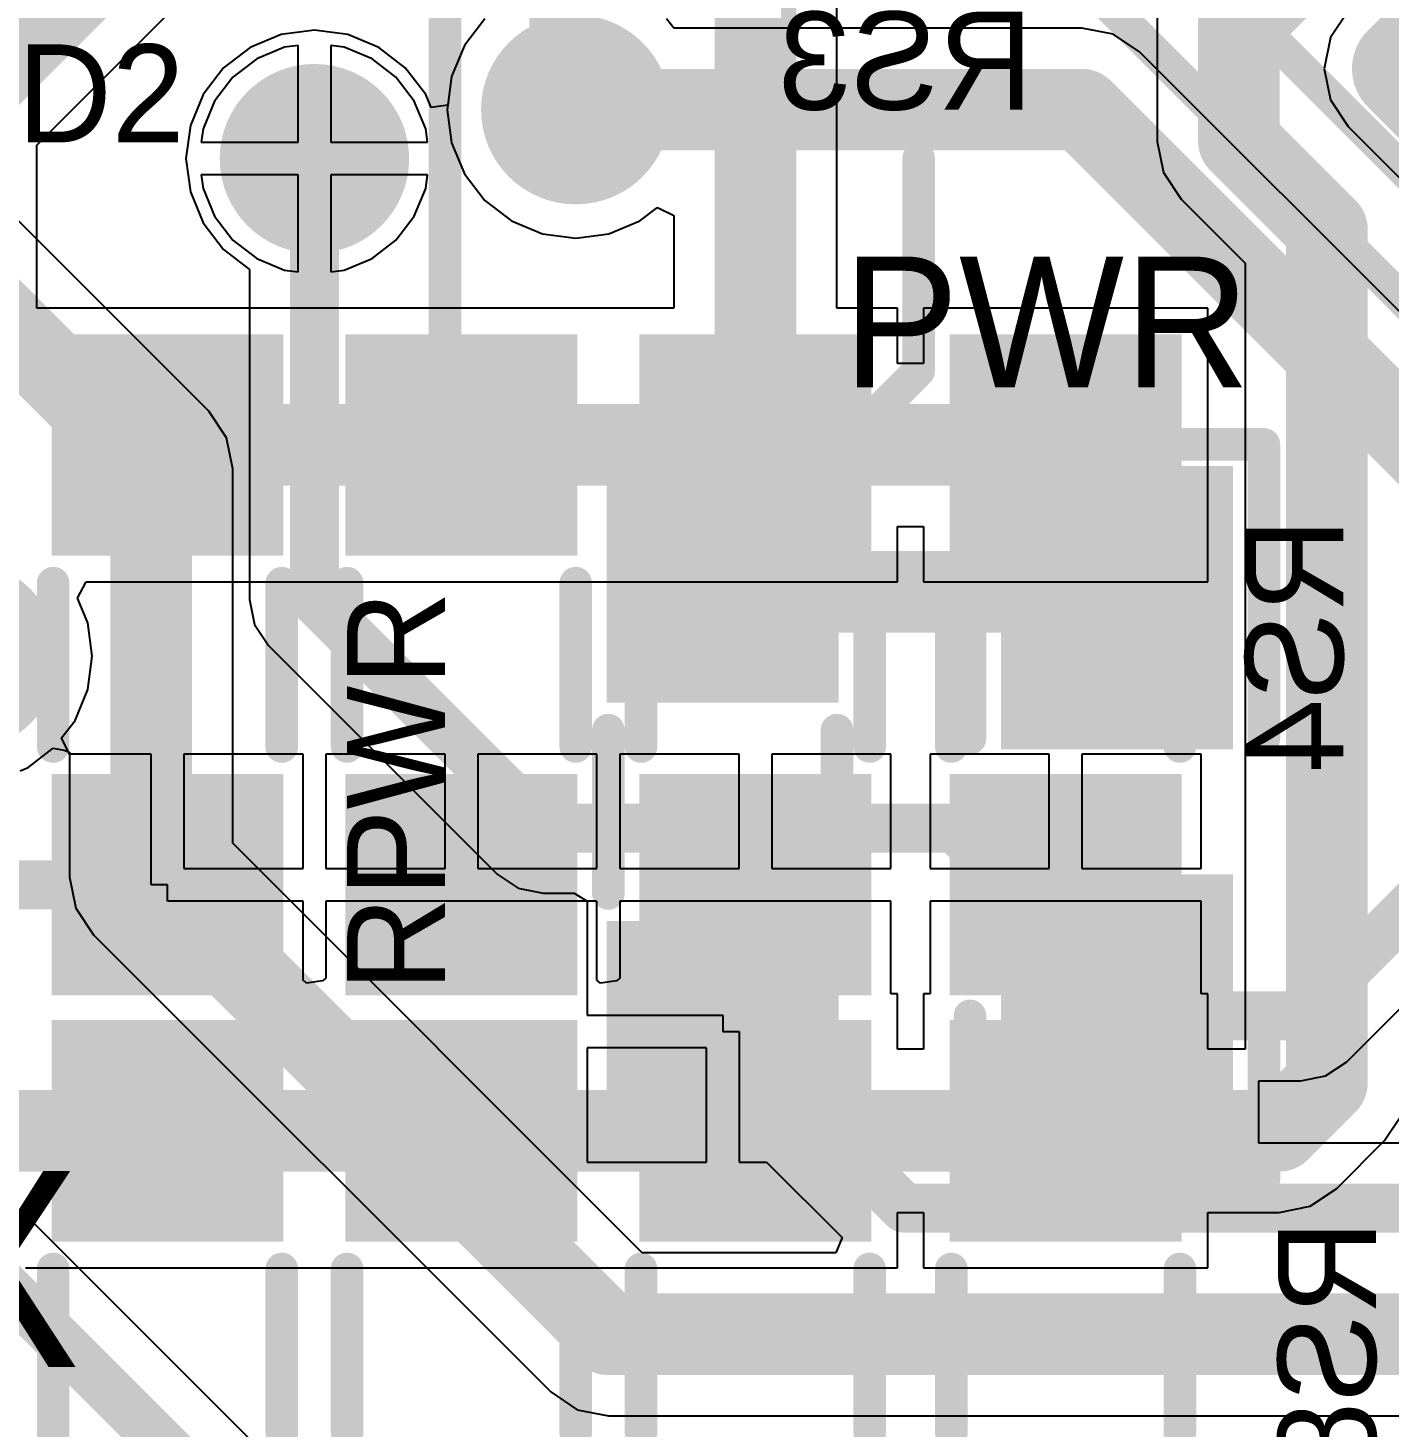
# Model space of a CAD drawing. Header units: millimetres. Extents: x 0 to 2.36, y 0 to 2.36.
# Drawn here: x 1.4723 to 1.8893, y 1.5663 to 1.995 of the extents above; entities that cross this region are included whole.
import ezdxf

# ---------------------------------------------------------------- set-up
doc = ezdxf.new("R2010")
doc.units = ezdxf.units.MM
doc.header["$MEASUREMENT"] = 0
for name, color, linetype in [('BottomLayer', 5, 'Continuous'), ('BottomOverlay', 54, 'Continuous'), ('BottomPaste', 16, 'Continuous'), ('BottomSolder', 6, 'Continuous'), ('MultiLayer', 9, 'Continuous'), ('TopLayer', 1, 'Continuous'), ('TopOverlay', 2, 'Continuous'), ('TopPaste', 8, 'Continuous'), ('TopSolder', 216, 'Continuous'), ('ViaHoleLayer', 16, 'Continuous')]:
    doc.layers.add(name, color=color, linetype=linetype)

# ---------------------------------------------------------------- blocks, each defined once
blk = doc.blocks.new('___6_______B_4')
at = {"layer": 'BottomLayer'}
h = blk.add_hatch(color=5, dxfattribs=at)
edge = h.paths.add_edge_path()
edge.add_arc((0.0375, -0.1875001), 0.0125, 0, 90)
edge.add_line((0.0375, -0.1750001), (-0.0375, -0.1750001))
edge.add_arc((-0.0375, -0.1875001), 0.0125, 90, 180)
edge.add_line((-0.05, -0.1875001), (-0.05, -0.2125001))
edge.add_arc((-0.0375, -0.2125001), 0.0125, 180, 270)
edge.add_line((-0.0375, -0.2250001), (0.0375, -0.2250001))
edge.add_arc((0.0375, -0.2125001), 0.0125, 270, 360)
edge.add_line((0.05, -0.2125001), (0.05, -0.1875001))
at = {"layer": 'BottomSolder'}
h = blk.add_hatch(color=6, dxfattribs=at)
edge = h.paths.add_edge_path()
edge.add_arc((0.0375, -0.1875001), 0.0165, 0, 90)
edge.add_line((0.0375, -0.1710001), (-0.0375, -0.1710001))
edge.add_arc((-0.0375, -0.1875001), 0.0165, 90, 180)
edge.add_line((-0.054, -0.1875001), (-0.054, -0.2125001))
edge.add_arc((-0.0375, -0.2125001), 0.0165, 180, 270)
edge.add_line((-0.0375, -0.2290001), (0.0375, -0.2290001))
edge.add_arc((0.0375, -0.2125001), 0.0165, 270, 360)
edge.add_line((0.054, -0.2125001), (0.054, -0.1875001))
at = {"layer": 'MultiLayer'}
h = blk.add_hatch(color=9, dxfattribs=at)
edge = h.paths.add_edge_path()
edge.add_arc((0.0375, -0.1875001), 0.0125, 0, 90)
edge.add_line((0.0375, -0.1750001), (-0.0375, -0.1750001))
edge.add_arc((-0.0375, -0.1875001), 0.0125, 90, 180)
edge.add_line((-0.05, -0.1875001), (-0.05, -0.2125001))
edge.add_arc((-0.0375, -0.2125001), 0.0125, 180, 270)
edge.add_line((-0.0375, -0.2250001), (0.0375, -0.2250001))
edge.add_arc((0.0375, -0.2125001), 0.0125, 270, 360)
edge.add_line((0.05, -0.2125001), (0.05, -0.1875001))
at = {"layer": 'TopLayer'}
h = blk.add_hatch(color=1, dxfattribs=at)
edge = h.paths.add_edge_path()
edge.add_arc((0.0375, -0.1875001), 0.0125, 0, 90)
edge.add_line((0.0375, -0.1750001), (-0.0375, -0.1750001))
edge.add_arc((-0.0375, -0.1875001), 0.0125, 90, 180)
edge.add_line((-0.05, -0.1875001), (-0.05, -0.2125001))
edge.add_arc((-0.0375, -0.2125001), 0.0125, 180, 270)
edge.add_line((-0.0375, -0.2250001), (0.0375, -0.2250001))
edge.add_arc((0.0375, -0.2125001), 0.0125, 270, 360)
edge.add_line((0.05, -0.2125001), (0.05, -0.1875001))
at = {"layer": 'TopSolder'}
h = blk.add_hatch(color=216, dxfattribs=at)
edge = h.paths.add_edge_path()
edge.add_arc((0.0375, -0.1875001), 0.0165, 0, 90)
edge.add_line((0.0375, -0.1710001), (-0.0375, -0.1710001))
edge.add_arc((-0.0375, -0.1875001), 0.0165, 90, 180)
edge.add_line((-0.054, -0.1875001), (-0.054, -0.2125001))
edge.add_arc((-0.0375, -0.2125001), 0.0165, 180, 270)
edge.add_line((-0.0375, -0.2290001), (0.0375, -0.2290001))
edge.add_arc((0.0375, -0.2125001), 0.0165, 270, 360)
edge.add_line((0.054, -0.2125001), (0.054, -0.1875001))
at = {"layer": 'BottomOverlay', "const_width": 0.01}
for points in [[(-0.06, 0.045), (-0.06, -0.535)], [(-0.06, -0.15), (0.06, -0.15)]]:
    blk.add_lwpolyline(points, dxfattribs=at)
at = {"layer": 'BottomOverlay', "const_width": 0.005}
blk.add_lwpolyline([(-0.0625, -0.15, 1), (-0.0575, -0.15, 1)], format="xyb", close=True, dxfattribs=at)
blk = doc.blocks.new('1206_7')
at = {"layer": 'TopLayer'}
for points in [[(-0.03740175, -0.03149604999999999), (-0.09724425, -0.03149605), (-0.09724425, 0.03149604999999999), (-0.03740175, 0.03149605)], [(0.09724425, -0.03149604999999999), (0.03740175, -0.03149605), (0.03740175, 0.03149604999999999), (0.09724425, 0.03149605)]]:
    blk.add_hatch(color=1, dxfattribs=at).paths.add_polyline_path(points)
at = {"layer": 'TopPaste'}
for points in [[(-0.03740175, -0.03149604999999999), (-0.09724425, -0.03149605), (-0.09724425, 0.03149604999999999), (-0.03740175, 0.03149605)], [(0.09724425, -0.03149604999999999), (0.03740175, -0.03149605), (0.03740175, 0.03149604999999999), (0.09724425, 0.03149605)]]:
    blk.add_hatch(color=8, dxfattribs=at).paths.add_polyline_path(points)
at = {"layer": 'TopSolder'}
for points in [[(-0.03340174999999999, -0.03549604999999999), (-0.10124425, -0.03549605000000001), (-0.10124425, 0.03549604999999999), (-0.03340175000000001, 0.03549605000000001)], [(0.10124425, -0.03549604999999999), (0.03340175000000001, -0.03549605000000001), (0.03340174999999999, 0.03549604999999999), (0.10124425, 0.03549605000000001)]]:
    blk.add_hatch(color=216, dxfattribs=at).paths.add_polyline_path(points)
at = {"layer": 'TopOverlay', "const_width": 0.01}
for points in [[(0.025, 0.035), (-0.025, 0.035)], [(0.025, -0.035), (-0.025, -0.035)]]:
    blk.add_lwpolyline(points, dxfattribs=at)
at = {"layer": 'TopOverlay', "const_width": 0.005}
for points in [[(-0.0275, 0.035, 1), (-0.0225, 0.035, 1)], [(0.0225, 0.035, 1), (0.0275, 0.035, 1)], [(-0.0275, -0.035, 1), (-0.0225, -0.035, 1)], [(0.0225, -0.035, 1), (0.0275, -0.035, 1)]]:
    blk.add_lwpolyline(points, format="xyb", close=True, dxfattribs=at)
blk = doc.blocks.new('LED3_2X1_6_12')
at = {"layer": 'TopLayer'}
for points in [[(0.03937009999999999, -0.03149605), (-0.03937010000000001, -0.03149604999999999), (-0.03937009999999999, 0.03149605), (0.03937010000000001, 0.03149604999999999)], [(0.1643701, -0.03149605), (0.0856299, -0.03149604999999999), (0.0856299, 0.03149605), (0.1643701, 0.03149604999999999)]]:
    blk.add_hatch(color=1, dxfattribs=at).paths.add_polyline_path(points)
at = {"layer": 'TopPaste'}
for points in [[(0.03937009999999999, -0.03149605), (-0.03937010000000001, -0.03149604999999999), (-0.03937009999999999, 0.03149605), (0.03937010000000001, 0.03149604999999999)], [(0.1643701, -0.03149605), (0.0856299, -0.03149604999999999), (0.0856299, 0.03149605), (0.1643701, 0.03149604999999999)]]:
    blk.add_hatch(color=8, dxfattribs=at).paths.add_polyline_path(points)
at = {"layer": 'TopSolder'}
for points in [[(0.04337009999999999, -0.03549605000000001), (-0.04337010000000001, -0.03549604999999999), (-0.04337009999999999, 0.03549605000000001), (0.04337010000000001, 0.03549604999999999)], [(0.1683701, -0.03549605000000001), (0.0816299, -0.03549604999999999), (0.0816299, 0.03549605000000001), (0.1683701, 0.03549604999999999)]]:
    blk.add_hatch(color=216, dxfattribs=at).paths.add_polyline_path(points)
at = {"layer": 'TopOverlay', "const_width": 0.01}
for points in [[(-0.05, 0.045), (0, 0.045)], [(-0.05, 0.045), (-0.05, -0.045)], [(0.085, 0.045), (0.175, 0.045)], [(0.175, 0.045), (0.175, -0.045)], [(-0.05, -0.045), (0, -0.045)], [(0.085, -0.045), (0.175, -0.045)]]:
    blk.add_lwpolyline(points, dxfattribs=at)
at = {"layer": 'TopOverlay', "const_width": 0.005}
for points in [[(-0.0525, 0.045, 1), (-0.0475, 0.045, 1)], [(-0.0525, 0.045, 1), (-0.0475, 0.045, 1)], [(-0.0025, 0.045, 1), (0.0025, 0.045, 1)], [(0.0825, 0.045, 1), (0.0875, 0.045, 1)], [(0.1725, 0.045, 1), (0.1775, 0.045, 1)], [(0.1725, 0.045, 1), (0.1775, 0.045, 1)], [(-0.0525, -0.045, 1), (-0.0475, -0.045, 1)], [(-0.0525, -0.045, 1), (-0.0475, -0.045, 1)], [(-0.0025, -0.045, 1), (0.0025, -0.045, 1)], [(0.0825, -0.045, 1), (0.0875, -0.045, 1)], [(0.1725, -0.045, 1), (0.1775, -0.045, 1)], [(0.1725, -0.045, 1), (0.1775, -0.045, 1)]]:
    blk.add_lwpolyline(points, format="xyb", close=True, dxfattribs=at)
blk = doc.blocks.new('1206_B_30')
at = {"layer": 'BottomLayer'}
for points in [[(-0.03740175, -0.03149605), (-0.09724425, -0.03149604999999999), (-0.09724425, 0.03149605), (-0.03740175, 0.03149604999999999)], [(0.09724425, -0.03149605), (0.03740175, -0.03149604999999999), (0.03740175, 0.03149605), (0.09724425, 0.03149604999999999)]]:
    blk.add_hatch(color=5, dxfattribs=at).paths.add_polyline_path(points)
at = {"layer": 'BottomPaste'}
for points in [[(-0.03740175, -0.03149605), (-0.09724425, -0.03149604999999999), (-0.09724425, 0.03149605), (-0.03740175, 0.03149604999999999)], [(0.09724425, -0.03149605), (0.03740175, -0.03149604999999999), (0.03740175, 0.03149605), (0.09724425, 0.03149604999999999)]]:
    blk.add_hatch(color=16, dxfattribs=at).paths.add_polyline_path(points)
at = {"layer": 'BottomSolder'}
for points in [[(-0.03340175000000001, -0.03549605000000001), (-0.10124425, -0.03549604999999999), (-0.10124425, 0.03549605000000001), (-0.03340174999999999, 0.03549604999999999)], [(0.10124425, -0.03549605000000001), (0.03340174999999999, -0.03549604999999999), (0.03340175000000001, 0.03549605000000001), (0.10124425, 0.03549604999999999)]]:
    blk.add_hatch(color=6, dxfattribs=at).paths.add_polyline_path(points)
at = {"layer": 'BottomOverlay', "const_width": 0.01}
for points in [[(-0.025, 0.035), (0.025, 0.035)], [(-0.025, -0.035), (0.025, -0.035)]]:
    blk.add_lwpolyline(points, dxfattribs=at)
at = {"layer": 'BottomOverlay', "const_width": 0.005}
for points in [[(-0.0275, 0.035, 1), (-0.0225, 0.035, 1)], [(0.0225, 0.035, 1), (0.0275, 0.035, 1)], [(-0.0275, -0.035, 1), (-0.0225, -0.035, 1)], [(0.0225, -0.035, 1), (0.0275, -0.035, 1)]]:
    blk.add_lwpolyline(points, format="xyb", close=True, dxfattribs=at)
blk = doc.blocks.new('1206_B_31')
at = {"layer": 'BottomLayer'}
for points in [[(-0.03740175, -0.03149605), (-0.09724425, -0.03149604999999999), (-0.09724425, 0.03149605), (-0.03740175, 0.03149604999999999)], [(0.09724425, -0.03149605), (0.03740175, -0.03149604999999999), (0.03740175, 0.03149605), (0.09724425, 0.03149604999999999)]]:
    blk.add_hatch(color=5, dxfattribs=at).paths.add_polyline_path(points)
at = {"layer": 'BottomPaste'}
for points in [[(-0.03740175, -0.03149605), (-0.09724425, -0.03149604999999999), (-0.09724425, 0.03149605), (-0.03740175, 0.03149604999999999)], [(0.09724425, -0.03149605), (0.03740175, -0.03149604999999999), (0.03740175, 0.03149605), (0.09724425, 0.03149604999999999)]]:
    blk.add_hatch(color=16, dxfattribs=at).paths.add_polyline_path(points)
at = {"layer": 'BottomSolder'}
for points in [[(-0.03340175000000001, -0.03549605000000001), (-0.10124425, -0.03549604999999999), (-0.10124425, 0.03549605000000001), (-0.03340174999999999, 0.03549604999999999)], [(0.10124425, -0.03549605000000001), (0.03340174999999999, -0.03549604999999999), (0.03340175000000001, 0.03549605000000001), (0.10124425, 0.03549604999999999)]]:
    blk.add_hatch(color=6, dxfattribs=at).paths.add_polyline_path(points)
at = {"layer": 'BottomOverlay', "const_width": 0.01}
for points in [[(-0.025, 0.035), (0.025, 0.035)], [(-0.025, -0.035), (0.025, -0.035)]]:
    blk.add_lwpolyline(points, dxfattribs=at)
at = {"layer": 'BottomOverlay', "const_width": 0.005}
for points in [[(-0.0275, 0.035, 1), (-0.0225, 0.035, 1)], [(0.0225, 0.035, 1), (0.0275, 0.035, 1)], [(-0.0275, -0.035, 1), (-0.0225, -0.035, 1)], [(0.0225, -0.035, 1), (0.0275, -0.035, 1)]]:
    blk.add_lwpolyline(points, format="xyb", close=True, dxfattribs=at)
blk = doc.blocks.new('1206_B_32')
at = {"layer": 'BottomLayer'}
for points in [[(-0.03740175, -0.03149605), (-0.09724425, -0.03149604999999999), (-0.09724425, 0.03149605), (-0.03740175, 0.03149604999999999)], [(0.09724425, -0.03149605), (0.03740175, -0.03149604999999999), (0.03740175, 0.03149605), (0.09724425, 0.03149604999999999)]]:
    blk.add_hatch(color=5, dxfattribs=at).paths.add_polyline_path(points)
at = {"layer": 'BottomPaste'}
for points in [[(-0.03740175, -0.03149605), (-0.09724425, -0.03149604999999999), (-0.09724425, 0.03149605), (-0.03740175, 0.03149604999999999)], [(0.09724425, -0.03149605), (0.03740175, -0.03149604999999999), (0.03740175, 0.03149605), (0.09724425, 0.03149604999999999)]]:
    blk.add_hatch(color=16, dxfattribs=at).paths.add_polyline_path(points)
at = {"layer": 'BottomSolder'}
for points in [[(-0.03340175000000001, -0.03549605000000001), (-0.10124425, -0.03549604999999999), (-0.10124425, 0.03549605000000001), (-0.03340174999999999, 0.03549604999999999)], [(0.10124425, -0.03549605000000001), (0.03340174999999999, -0.03549604999999999), (0.03340175000000001, 0.03549605000000001), (0.10124425, 0.03549604999999999)]]:
    blk.add_hatch(color=6, dxfattribs=at).paths.add_polyline_path(points)
at = {"layer": 'BottomOverlay', "const_width": 0.01}
for points in [[(-0.025, 0.035), (0.025, 0.035)], [(-0.025, -0.035), (0.025, -0.035)]]:
    blk.add_lwpolyline(points, dxfattribs=at)
at = {"layer": 'BottomOverlay', "const_width": 0.005}
for points in [[(-0.0275, 0.035, 1), (-0.0225, 0.035, 1)], [(0.0225, 0.035, 1), (0.0275, 0.035, 1)], [(-0.0275, -0.035, 1), (-0.0225, -0.035, 1)], [(0.0225, -0.035, 1), (0.0275, -0.035, 1)]]:
    blk.add_lwpolyline(points, format="xyb", close=True, dxfattribs=at)
blk = doc.blocks.new('1206_B_33')
at = {"layer": 'BottomLayer'}
for points in [[(-0.03740175, -0.03149605), (-0.09724425, -0.03149604999999999), (-0.09724425, 0.03149605), (-0.03740175, 0.03149604999999999)], [(0.09724425, -0.03149605), (0.03740175, -0.03149604999999999), (0.03740175, 0.03149605), (0.09724425, 0.03149604999999999)]]:
    blk.add_hatch(color=5, dxfattribs=at).paths.add_polyline_path(points)
at = {"layer": 'BottomPaste'}
for points in [[(-0.03740175, -0.03149605), (-0.09724425, -0.03149604999999999), (-0.09724425, 0.03149605), (-0.03740175, 0.03149604999999999)], [(0.09724425, -0.03149605), (0.03740175, -0.03149604999999999), (0.03740175, 0.03149605), (0.09724425, 0.03149604999999999)]]:
    blk.add_hatch(color=16, dxfattribs=at).paths.add_polyline_path(points)
at = {"layer": 'BottomSolder'}
for points in [[(-0.03340175000000001, -0.03549605000000001), (-0.10124425, -0.03549604999999999), (-0.10124425, 0.03549605000000001), (-0.03340174999999999, 0.03549604999999999)], [(0.10124425, -0.03549605000000001), (0.03340174999999999, -0.03549604999999999), (0.03340175000000001, 0.03549605000000001), (0.10124425, 0.03549604999999999)]]:
    blk.add_hatch(color=6, dxfattribs=at).paths.add_polyline_path(points)
at = {"layer": 'BottomOverlay', "const_width": 0.01}
for points in [[(-0.025, 0.035), (0.025, 0.035)], [(-0.025, -0.035), (0.025, -0.035)]]:
    blk.add_lwpolyline(points, dxfattribs=at)
at = {"layer": 'BottomOverlay', "const_width": 0.005}
for points in [[(-0.0275, 0.035, 1), (-0.0225, 0.035, 1)], [(0.0225, 0.035, 1), (0.0275, 0.035, 1)], [(-0.0275, -0.035, 1), (-0.0225, -0.035, 1)], [(0.0225, -0.035, 1), (0.0275, -0.035, 1)]]:
    blk.add_lwpolyline(points, format="xyb", close=True, dxfattribs=at)
blk = doc.blocks.new('1206_B_34')
at = {"layer": 'BottomLayer'}
for points in [[(-0.03740175, -0.03149605), (-0.09724425, -0.03149604999999999), (-0.09724425, 0.03149605), (-0.03740175, 0.03149604999999999)], [(0.09724425, -0.03149605), (0.03740175, -0.03149604999999999), (0.03740175, 0.03149605), (0.09724425, 0.03149604999999999)]]:
    blk.add_hatch(color=5, dxfattribs=at).paths.add_polyline_path(points)
at = {"layer": 'BottomPaste'}
for points in [[(-0.03740175, -0.03149605), (-0.09724425, -0.03149604999999999), (-0.09724425, 0.03149605), (-0.03740175, 0.03149604999999999)], [(0.09724425, -0.03149605), (0.03740175, -0.03149604999999999), (0.03740175, 0.03149605), (0.09724425, 0.03149604999999999)]]:
    blk.add_hatch(color=16, dxfattribs=at).paths.add_polyline_path(points)
at = {"layer": 'BottomSolder'}
for points in [[(-0.03340175000000001, -0.03549605000000001), (-0.10124425, -0.03549604999999999), (-0.10124425, 0.03549605000000001), (-0.03340174999999999, 0.03549604999999999)], [(0.10124425, -0.03549605000000001), (0.03340174999999999, -0.03549604999999999), (0.03340175000000001, 0.03549605000000001), (0.10124425, 0.03549604999999999)]]:
    blk.add_hatch(color=6, dxfattribs=at).paths.add_polyline_path(points)
at = {"layer": 'BottomOverlay', "const_width": 0.01}
for points in [[(-0.025, 0.035), (0.025, 0.035)], [(-0.025, -0.035), (0.025, -0.035)]]:
    blk.add_lwpolyline(points, dxfattribs=at)
at = {"layer": 'BottomOverlay', "const_width": 0.005}
for points in [[(-0.0275, 0.035, 1), (-0.0225, 0.035, 1)], [(0.0225, 0.035, 1), (0.0275, 0.035, 1)], [(-0.0275, -0.035, 1), (-0.0225, -0.035, 1)], [(0.0225, -0.035, 1), (0.0275, -0.035, 1)]]:
    blk.add_lwpolyline(points, format="xyb", close=True, dxfattribs=at)
blk = doc.blocks.new('1206_B_35')
at = {"layer": 'BottomLayer'}
for points in [[(-0.03740175, -0.03149605), (-0.09724425, -0.03149604999999999), (-0.09724425, 0.03149605), (-0.03740175, 0.03149604999999999)], [(0.09724425, -0.03149605), (0.03740175, -0.03149604999999999), (0.03740175, 0.03149605), (0.09724425, 0.03149604999999999)]]:
    blk.add_hatch(color=5, dxfattribs=at).paths.add_polyline_path(points)
at = {"layer": 'BottomPaste'}
for points in [[(-0.03740175, -0.03149605), (-0.09724425, -0.03149604999999999), (-0.09724425, 0.03149605), (-0.03740175, 0.03149604999999999)], [(0.09724425, -0.03149605), (0.03740175, -0.03149604999999999), (0.03740175, 0.03149605), (0.09724425, 0.03149604999999999)]]:
    blk.add_hatch(color=16, dxfattribs=at).paths.add_polyline_path(points)
at = {"layer": 'BottomSolder'}
for points in [[(-0.03340175000000001, -0.03549605000000001), (-0.10124425, -0.03549604999999999), (-0.10124425, 0.03549605000000001), (-0.03340174999999999, 0.03549604999999999)], [(0.10124425, -0.03549605000000001), (0.03340174999999999, -0.03549604999999999), (0.03340175000000001, 0.03549605000000001), (0.10124425, 0.03549604999999999)]]:
    blk.add_hatch(color=6, dxfattribs=at).paths.add_polyline_path(points)
at = {"layer": 'BottomOverlay', "const_width": 0.01}
for points in [[(-0.025, 0.035), (0.025, 0.035)], [(-0.025, -0.035), (0.025, -0.035)]]:
    blk.add_lwpolyline(points, dxfattribs=at)
at = {"layer": 'BottomOverlay', "const_width": 0.005}
for points in [[(-0.0275, 0.035, 1), (-0.0225, 0.035, 1)], [(0.0225, 0.035, 1), (0.0275, 0.035, 1)], [(-0.0275, -0.035, 1), (-0.0225, -0.035, 1)], [(0.0225, -0.035, 1), (0.0275, -0.035, 1)]]:
    blk.add_lwpolyline(points, format="xyb", close=True, dxfattribs=at)
blk = doc.blocks.new('1206_B_36')
at = {"layer": 'BottomLayer'}
for points in [[(-0.03740175, -0.03149605), (-0.09724425, -0.03149604999999999), (-0.09724425, 0.03149605), (-0.03740175, 0.03149604999999999)], [(0.09724425, -0.03149605), (0.03740175, -0.03149604999999999), (0.03740175, 0.03149605), (0.09724425, 0.03149604999999999)]]:
    blk.add_hatch(color=5, dxfattribs=at).paths.add_polyline_path(points)
at = {"layer": 'BottomPaste'}
for points in [[(-0.03740175, -0.03149605), (-0.09724425, -0.03149604999999999), (-0.09724425, 0.03149605), (-0.03740175, 0.03149604999999999)], [(0.09724425, -0.03149605), (0.03740175, -0.03149604999999999), (0.03740175, 0.03149605), (0.09724425, 0.03149604999999999)]]:
    blk.add_hatch(color=16, dxfattribs=at).paths.add_polyline_path(points)
at = {"layer": 'BottomSolder'}
for points in [[(-0.03340175000000001, -0.03549605000000001), (-0.10124425, -0.03549604999999999), (-0.10124425, 0.03549605000000001), (-0.03340174999999999, 0.03549604999999999)], [(0.10124425, -0.03549605000000001), (0.03340174999999999, -0.03549604999999999), (0.03340175000000001, 0.03549605000000001), (0.10124425, 0.03549604999999999)]]:
    blk.add_hatch(color=6, dxfattribs=at).paths.add_polyline_path(points)
at = {"layer": 'BottomOverlay', "const_width": 0.01}
for points in [[(-0.025, 0.035), (0.025, 0.035)], [(-0.025, -0.035), (0.025, -0.035)]]:
    blk.add_lwpolyline(points, dxfattribs=at)
at = {"layer": 'BottomOverlay', "const_width": 0.005}
for points in [[(-0.0275, 0.035, 1), (-0.0225, 0.035, 1)], [(0.0225, 0.035, 1), (0.0275, 0.035, 1)], [(-0.0275, -0.035, 1), (-0.0225, -0.035, 1)], [(0.0225, -0.035, 1), (0.0275, -0.035, 1)]]:
    blk.add_lwpolyline(points, format="xyb", close=True, dxfattribs=at)
blk = doc.blocks.new('1206_B_37')
at = {"layer": 'BottomLayer'}
for points in [[(-0.03740175, -0.03149605), (-0.09724425, -0.03149604999999999), (-0.09724425, 0.03149605), (-0.03740175, 0.03149604999999999)], [(0.09724425, -0.03149605), (0.03740175, -0.03149604999999999), (0.03740175, 0.03149605), (0.09724425, 0.03149604999999999)]]:
    blk.add_hatch(color=5, dxfattribs=at).paths.add_polyline_path(points)
at = {"layer": 'BottomPaste'}
for points in [[(-0.03740175, -0.03149605), (-0.09724425, -0.03149604999999999), (-0.09724425, 0.03149605), (-0.03740175, 0.03149604999999999)], [(0.09724425, -0.03149605), (0.03740175, -0.03149604999999999), (0.03740175, 0.03149605), (0.09724425, 0.03149604999999999)]]:
    blk.add_hatch(color=16, dxfattribs=at).paths.add_polyline_path(points)
at = {"layer": 'BottomSolder'}
for points in [[(-0.03340175000000001, -0.03549605000000001), (-0.10124425, -0.03549604999999999), (-0.10124425, 0.03549605000000001), (-0.03340174999999999, 0.03549604999999999)], [(0.10124425, -0.03549605000000001), (0.03340174999999999, -0.03549604999999999), (0.03340175000000001, 0.03549605000000001), (0.10124425, 0.03549604999999999)]]:
    blk.add_hatch(color=6, dxfattribs=at).paths.add_polyline_path(points)
at = {"layer": 'BottomOverlay', "const_width": 0.01}
for points in [[(-0.025, 0.035), (0.025, 0.035)], [(-0.025, -0.035), (0.025, -0.035)]]:
    blk.add_lwpolyline(points, dxfattribs=at)
at = {"layer": 'BottomOverlay', "const_width": 0.005}
for points in [[(-0.0275, 0.035, 1), (-0.0225, 0.035, 1)], [(0.0225, 0.035, 1), (0.0275, 0.035, 1)], [(-0.0275, -0.035, 1), (-0.0225, -0.035, 1)], [(0.0225, -0.035, 1), (0.0275, -0.035, 1)]]:
    blk.add_lwpolyline(points, format="xyb", close=True, dxfattribs=at)

msp = doc.modelspace()

# ---------------------------------------------------------------- hatches: boundary and pattern name
at = {"layer": 'BottomLayer'}
h = msp.add_hatch(color=5, dxfattribs=at)
edge = h.paths.add_edge_path()
edge.add_arc((1.64, 1.97), 0.025, 0, 360)
h = msp.add_hatch(color=5, dxfattribs=at)
edge = h.paths.add_edge_path()
edge.add_arc((1.56, 1.955), 0.025, 0, 360)
h = msp.add_hatch(color=5, dxfattribs=at)
edge = h.paths.add_edge_path()
edge.add_arc((1.4526309, 1.8026309), 0.025, 0, 360)
at = {"layer": 'BottomSolder'}
h = msp.add_hatch(color=6, dxfattribs=at)
edge = h.paths.add_edge_path()
edge.add_arc((1.64, 1.97), 0.029, 0, 360)
h = msp.add_hatch(color=6, dxfattribs=at)
edge = h.paths.add_edge_path()
edge.add_arc((1.56, 1.955), 0.029, 0, 360)
h = msp.add_hatch(color=6, dxfattribs=at)
edge = h.paths.add_edge_path()
edge.add_arc((1.4526309, 1.8026309), 0.029, 0, 360)
at = {"layer": 'TopLayer'}
h = msp.add_hatch(color=1, dxfattribs=at)
edge = h.paths.add_edge_path()
edge.add_arc((1.64, 1.97), 0.025, 0, 360)
h = msp.add_hatch(color=1, dxfattribs=at)
edge = h.paths.add_edge_path()
edge.add_arc((1.56, 1.955), 0.025, 0, 360)
h = msp.add_hatch(color=1, dxfattribs=at)
edge = h.paths.add_edge_path()
edge.add_arc((1.4526309, 1.8026309), 0.025, 0, 360)
at = {"layer": 'TopSolder'}
h = msp.add_hatch(color=216, dxfattribs=at)
edge = h.paths.add_edge_path()
edge.add_arc((1.64, 1.97), 0.029, 0, 360)
h = msp.add_hatch(color=216, dxfattribs=at)
edge = h.paths.add_edge_path()
edge.add_arc((1.56, 1.955), 0.029, 0, 360)
h = msp.add_hatch(color=216, dxfattribs=at)
edge = h.paths.add_edge_path()
edge.add_arc((1.4526309, 1.8026309), 0.029, 0, 360)
at = {"layer": 'ViaHoleLayer'}
h = msp.add_hatch(color=16, dxfattribs=at)
edge = h.paths.add_edge_path()
edge.add_arc((1.64, 1.97), 0.014, 0, 360)
h = msp.add_hatch(color=16, dxfattribs=at)
edge = h.paths.add_edge_path()
edge.add_arc((1.56, 1.955), 0.014, 0, 360)

# ---------------------------------------------------------------- linework, layer by layer
at = {"layer": 'BottomLayer'}
for p, q in [((1.71998, 1.9092442), (1.71998, 2.038205)), ((1.8180753, 2.0233226), (1.8180753, 1.9602981)), ((1.47498, 1.959153), (1.516957, 2.00113)), ((1.6121849, 1.9978151), (1.6059336, 1.9896682)), ((1.555, 1.9896437), (1.5508632, 1.9890991)), ((1.555, 1.96), (1.555, 1.9896437)), ((1.5691368, 1.9890991), (1.565, 1.9896437)), ((1.565, 1.9896437), (1.565, 1.96)), ((1.6059336, 1.9896682), (1.6020039, 1.980181)), ((1.542349, 1.9855724), (1.5350377, 1.9799623)), ((1.5508632, 1.9890991), (1.542349, 1.9855724)), ((1.577651, 1.9855724), (1.5691368, 1.9890991)), ((1.5849623, 1.9799623), (1.577651, 1.9855724)), ((1.5350377, 1.9799623), (1.5294276, 1.972651)), ((1.5905724, 1.972651), (1.5849623, 1.9799623)), ((1.6020039, 1.980181), (1.6006635, 1.97)), ((1.5294276, 1.972651), (1.5259009, 1.9641368)), ((1.5940991, 1.9641368), (1.5905724, 1.972651)), ((1.6006635, 1.97), (1.6020039, 1.959819)), ((1.5259009, 1.9641368), (1.5253563, 1.96)), ((1.5946437, 1.96), (1.5940991, 1.9641368)), ((1.5253563, 1.96), (1.555, 1.96)), ((1.565, 1.96), (1.5946437, 1.96)), ((1.6020039, 1.959819), (1.6059336, 1.9503318)), ((1.8180753, 1.9602981), (1.8199768, 1.9507387)), ((1.47498, 1.9092442), (1.47498, 1.959153)), ((1.8199768, 1.9507387), (1.8253918, 1.9426346)), ((1.555, 1.95), (1.5253563, 1.95)), ((1.5253563, 1.95), (1.5259009, 1.9458632)), ((1.555, 1.9203563), (1.555, 1.95)), ((1.5946437, 1.95), (1.565, 1.95)), ((1.565, 1.95), (1.565, 1.9203563)), ((1.5940991, 1.9458632), (1.5946437, 1.95)), ((1.6059336, 1.9503318), (1.6121849, 1.9421849)), ((1.5259009, 1.9458632), (1.5294276, 1.937349)), ((1.5905724, 1.937349), (1.5940991, 1.9458632)), ((1.6121849, 1.9421849), (1.6203318, 1.9359336)), ((1.8253918, 1.9426346), (1.84502, 1.9230063)), ((1.6596682, 1.9359336), (1.66502, 1.9400401)), ((1.66502, 1.9400401), (1.67002, 1.9375744)), ((1.5294276, 1.937349), (1.5350377, 1.9300377)), ((1.5849623, 1.9300377), (1.5905724, 1.937349)), ((1.6203318, 1.9359336), (1.629819, 1.9320039)), ((1.650181, 1.9320039), (1.6596682, 1.9359336)), ((1.67002, 1.9375744), (1.67002, 1.9092442)), ((1.5350377, 1.9300377), (1.542349, 1.9244276)), ((1.577651, 1.9244276), (1.5849623, 1.9300377)), ((1.629819, 1.9320039), (1.64, 1.9306635)), ((1.64, 1.9306635), (1.650181, 1.9320039)), ((1.542349, 1.9244276), (1.5508632, 1.9209009)), ((1.5508632, 1.9209009), (1.555, 1.9203563)), ((1.565, 1.9203563), (1.5691368, 1.9209009)), ((1.5691368, 1.9209009), (1.577651, 1.9244276)), ((1.84502, 1.9230063), (1.84502, 1.6823148)), ((1.5584957, 1.9092442), (1.47498, 1.9092442)), ((1.5615042, 1.9092444), (1.5584957, 1.9092444)), ((1.5584957, 1.9092444), (1.5584957, 1.9092442)), ((1.5615042, 1.9092442), (1.5615042, 1.9092444)), ((1.6484958, 1.9092442), (1.5615042, 1.9092442)), ((1.6515042, 1.9092444), (1.6484958, 1.9092444)), ((1.6484958, 1.9092444), (1.6484958, 1.9092442)), ((1.6515042, 1.9092442), (1.6515042, 1.9092444)), ((1.67002, 1.9092442), (1.6515042, 1.9092442)), ((1.738496, 1.9092442), (1.71998, 1.9092442)), ((1.738496, 1.892303), (1.738496, 1.9092442)), ((1.833496, 1.9092442), (1.746504, 1.9092442)), ((1.746504, 1.9092442), (1.746504, 1.892303)), ((1.833496, 1.8254018), (1.833496, 1.9092442)), ((1.746504, 1.892303), (1.738496, 1.892303)), ((1.738496, 1.8254018), (1.738496, 1.842343)), ((1.738496, 1.842343), (1.746504, 1.842343)), ((1.746504, 1.842343), (1.746504, 1.8254018)), ((1.4874832, 1.8204017), (1.4901276, 1.8254018)), ((1.4901276, 1.8254018), (1.5584957, 1.8254018)), ((1.5584957, 1.8254018), (1.5584957, 1.8254016)), ((1.5584957, 1.8254016), (1.5615042, 1.8254016)), ((1.5615042, 1.8254016), (1.5615042, 1.8254018)), ((1.5615042, 1.8254018), (1.6484958, 1.8254018)), ((1.6484958, 1.8254018), (1.6484958, 1.8254016)), ((1.6484958, 1.8254016), (1.6515042, 1.8254016)), ((1.6515042, 1.8254016), (1.6515042, 1.8254018)), ((1.6515042, 1.8254018), (1.738496, 1.8254018)), ((1.746504, 1.8254018), (1.833496, 1.8254018)), ((1.490627, 1.8128119), (1.4874832, 1.8204017)), ((1.4919674, 1.8026309), (1.490627, 1.8128119)), ((1.490627, 1.7924499), (1.4919674, 1.8026309)), ((1.4866973, 1.7829626), (1.490627, 1.7924499)), ((1.4825811, 1.7775982), (1.4866973, 1.7829626)), ((1.4850468, 1.7725982), (1.4825811, 1.7775982)), ((1.51, 1.7725982), (1.4850468, 1.7725982)), ((1.51, 1.7326771), (1.51, 1.7725982)), ((1.5564959, 1.7725982), (1.52, 1.7725982)), ((1.52, 1.7725982), (1.52, 1.7376771)), ((1.5564959, 1.7376771), (1.5564959, 1.7725982)), ((1.6, 1.7725982), (1.563504, 1.7725982)), ((1.563504, 1.7725982), (1.563504, 1.737677)), ((1.6, 1.737677), (1.6, 1.7725982)), ((1.646496, 1.7725982), (1.61, 1.7725982)), ((1.61, 1.7725982), (1.61, 1.737677)), ((1.646496, 1.737677), (1.646496, 1.7725982)), ((1.69, 1.7725982), (1.653504, 1.7725982)), ((1.653504, 1.7725982), (1.653504, 1.737677)), ((1.69, 1.737677), (1.69, 1.7725982)), ((1.736496, 1.7725982), (1.7, 1.7725982)), ((1.7, 1.7725982), (1.7, 1.737677)), ((1.736496, 1.737677), (1.736496, 1.7725982)), ((1.785, 1.7725982), (1.748504, 1.7725982)), ((1.748504, 1.7725982), (1.748504, 1.737677)), ((1.785, 1.737677), (1.785, 1.7725982)), ((1.831496, 1.7725982), (1.795, 1.7725982)), ((1.795, 1.7725982), (1.795, 1.737677)), ((1.831496, 1.737677), (1.831496, 1.7725982)), ((1.52, 1.7376771), (1.5564959, 1.7376771)), ((1.563504, 1.737677), (1.6, 1.737677)), ((1.61, 1.737677), (1.646496, 1.737677)), ((1.653504, 1.737677), (1.69, 1.737677)), ((1.7, 1.737677), (1.736496, 1.737677)), ((1.748504, 1.737677), (1.785, 1.737677)), ((1.795, 1.737677), (1.831496, 1.737677)), ((1.515, 1.7326771), (1.51, 1.7326771)), ((1.515, 1.7276771), (1.515, 1.7326771)), ((1.5564959, 1.7276771), (1.515, 1.7276771)), ((1.5564959, 1.7034159), (1.5564959, 1.7276771)), ((1.605, 1.727677), (1.563504, 1.727677)), ((1.563504, 1.727677), (1.563504, 1.7040807)), ((1.646496, 1.727677), (1.605, 1.727677)), ((1.646496, 1.7034159), (1.646496, 1.727677)), ((1.695, 1.727677), (1.653504, 1.727677)), ((1.653504, 1.727677), (1.653504, 1.7040808)), ((1.736496, 1.727677), (1.695, 1.727677)), ((1.736496, 1.6992442), (1.736496, 1.727677)), ((1.79, 1.727677), (1.748504, 1.727677)), ((1.748504, 1.727677), (1.748504, 1.6992442)), ((1.831496, 1.727677), (1.79, 1.727677)), ((1.831496, 1.6992442), (1.831496, 1.727677)), ((1.557541, 1.702544), (1.5564959, 1.7034159)), ((1.5625154, 1.7032714), (1.557541, 1.702544)), ((1.563504, 1.7040807), (1.5625154, 1.7032714)), ((1.647541, 1.7025441), (1.646496, 1.7034159)), ((1.6525152, 1.7032714), (1.647541, 1.7025441)), ((1.653504, 1.7040808), (1.6525152, 1.7032714)), ((1.738496, 1.6992442), (1.736496, 1.6992442)), ((1.738496, 1.682303), (1.738496, 1.6992442)), ((1.748504, 1.6992442), (1.746504, 1.6992442)), ((1.746504, 1.6992442), (1.746504, 1.682303)), ((1.833496, 1.6992442), (1.831496, 1.6992442)), ((1.833496, 1.682303), (1.833496, 1.6992442)), ((1.746504, 1.682303), (1.738496, 1.682303)), ((1.8450083, 1.682303), (1.833496, 1.682303)), ((1.84502, 1.6823148), (1.8450083, 1.682303)), ((1.8876635, 1.6543041), (1.8930785, 1.6624082)), ((1.8730188, 1.6396595), (1.8876635, 1.6543041)), ((1.8649147, 1.6342445), (1.8730188, 1.6396595)), ((1.8553553, 1.632343), (1.8649147, 1.6342445)), ((1.738496, 1.6154018), (1.738496, 1.632343)), ((1.738496, 1.632343), (1.746504, 1.632343)), ((1.746504, 1.632343), (1.746504, 1.6154018)), ((1.833496, 1.6154018), (1.833496, 1.632343)), ((1.833496, 1.632343), (1.8553553, 1.632343)), ((1.4715039, 1.6154018), (1.5584957, 1.6154018)), ((1.5584957, 1.6154018), (1.5584957, 1.6154016)), ((1.5584957, 1.6154016), (1.5615042, 1.6154016)), ((1.5615042, 1.6154016), (1.5615042, 1.6154018)), ((1.5615042, 1.6154018), (1.6484958, 1.6154018)), ((1.6484958, 1.6154018), (1.6484958, 1.6154016)), ((1.6484958, 1.6154016), (1.6515042, 1.6154016)), ((1.6515042, 1.6154016), (1.6515042, 1.6154018)), ((1.6515042, 1.6154018), (1.738496, 1.6154018)), ((1.746504, 1.6154018), (1.833496, 1.6154018))]:
    msp.add_line(p, q, dxfattribs=at)
for points, const_width in [([(1.6333031, 1.9766969), (1.6333031, 2.0766977)], 0.015), ([(1.8430553, 1.9602981), (1.8430553, 2.0551873)], 0.025), ([(1.695, 1.867323), (1.695, 2.048552)], 0.025), ([(1.45, 1.9695), (1.5205, 2.04)], 0.025), ([(1.6333031, 1.9766969), (1.64, 1.97)], 0.015), ([(1.8430553, 1.9602981), (1.87, 1.9333534)], 0.025), ([(1.87, 1.6719677), (1.87, 1.9333534)], 0.025), ([(1.5149999, 1.867323), (1.605, 1.867323)], 0.025), ([(1.605, 1.867323), (1.695, 1.867323)], 0.025), ([(1.695, 1.867323), (1.79, 1.867323)], 0.025), ([(1.4596524, 1.732677), (1.5149999, 1.732677)], 0.015), ([(1.8553553, 1.657323), (1.87, 1.6719677)], 0.025), ([(1.4537868, 1.657323), (1.5149999, 1.657323)], 0.025), ([(1.5149999, 1.657323), (1.605, 1.657323)], 0.025), ([(1.605, 1.657323), (1.695, 1.657323)], 0.025), ([(1.695, 1.657323), (1.79, 1.657323)], 0.025), ([(1.79, 1.657323), (1.8553553, 1.657323)], 0.025)]:
    msp.add_lwpolyline(points, dxfattribs=dict(at, const_width=const_width))
for points, const_width in [([(1.6295531, 1.9766969, 1), (1.6370531, 1.9766969, 1)], 0.0075), ([(1.6295531, 1.9766969, 1), (1.6370531, 1.9766969, 1)], 0.0075), ([(1.63625, 1.97, 1), (1.64375, 1.97, 1)], 0.0075), ([(1.8368053, 1.9602981, 1), (1.8493053, 1.9602981, 1)], 0.0125), ([(1.8368053, 1.9602981, 1), (1.8493053, 1.9602981, 1)], 0.0125), ([(1.86375, 1.9333534, 1), (1.87625, 1.9333534, 1)], 0.0125), ([(1.86375, 1.9333534, 1), (1.87625, 1.9333534, 1)], 0.0125), ([(1.5087499, 1.867323, 1), (1.5212499, 1.867323, 1)], 0.0125), ([(1.59875, 1.867323, 1), (1.61125, 1.867323, 1)], 0.0125), ([(1.59875, 1.867323, 1), (1.61125, 1.867323, 1)], 0.0125), ([(1.68875, 1.867323, 1), (1.70125, 1.867323, 1)], 0.0125), ([(1.68875, 1.867323, 1), (1.70125, 1.867323, 1)], 0.0125), ([(1.68875, 1.867323, 1), (1.70125, 1.867323, 1)], 0.0125), ([(1.78375, 1.867323, 1), (1.79625, 1.867323, 1)], 0.0125), ([(1.5112499, 1.732677, 1), (1.5187499, 1.732677, 1)], 0.0075), ([(1.86375, 1.6719677, 1), (1.87625, 1.6719677, 1)], 0.0125), ([(1.86375, 1.6719677, 1), (1.87625, 1.6719677, 1)], 0.0125), ([(1.5087499, 1.657323, 1), (1.5212499, 1.657323, 1)], 0.0125), ([(1.5087499, 1.657323, 1), (1.5212499, 1.657323, 1)], 0.0125), ([(1.59875, 1.657323, 1), (1.61125, 1.657323, 1)], 0.0125), ([(1.59875, 1.657323, 1), (1.61125, 1.657323, 1)], 0.0125), ([(1.68875, 1.657323, 1), (1.70125, 1.657323, 1)], 0.0125), ([(1.68875, 1.657323, 1), (1.70125, 1.657323, 1)], 0.0125), ([(1.78375, 1.657323, 1), (1.79625, 1.657323, 1)], 0.0125), ([(1.78375, 1.657323, 1), (1.79625, 1.657323, 1)], 0.0125), ([(1.8491053, 1.657323, 1), (1.8616053, 1.657323, 1)], 0.0125), ([(1.8491053, 1.657323, 1), (1.8616053, 1.657323, 1)], 0.0125)]:
    msp.add_lwpolyline(points, format="xyb", close=True, dxfattribs=dict(at, const_width=const_width))
at = {"layer": 'BottomOverlay', "const_width": 0.01}
for points in [[(1.6, 1.845), (1.6, 2.02)], [(1.745, 1.89), (1.745, 1.955)], [(1.695, 1.84), (1.745, 1.89)], [(1.695, 1.835), (1.695, 1.84)]]:
    msp.add_lwpolyline(points, dxfattribs=at)
at = {"layer": 'BottomOverlay', "const_width": 0.005}
for points in [[(1.7425, 1.955, 1), (1.7475, 1.955, 1)], [(1.7425, 1.89, 1), (1.7475, 1.89, 1)], [(1.7425, 1.89, 1), (1.7475, 1.89, 1)], [(1.5975, 1.845, 1), (1.6025, 1.845, 1)], [(1.6925, 1.84, 1), (1.6975, 1.84, 1)], [(1.6925, 1.84, 1), (1.6975, 1.84, 1)], [(1.6925, 1.835, 1), (1.6975, 1.835, 1)]]:
    msp.add_lwpolyline(points, format="xyb", close=True, dxfattribs=at)
at = {"layer": 'TopLayer'}
for p, q in [((1.6121849, 1.9978151), (1.6059336, 1.9896682)), ((1.6699905, 1.99498), (1.6678151, 1.9978151)), ((1.8765115, 2.0002135), (1.8710966, 1.9921094)), ((1.56, 1.9943365), (1.549819, 1.9929961)), ((1.570181, 1.9929961), (1.56, 1.9943365)), ((1.7949998, 1.99498), (1.6699905, 1.99498)), ((1.8045592, 1.9930785), (1.7949998, 1.99498)), ((1.549819, 1.9929961), (1.5403318, 1.9890664)), ((1.5796682, 1.9890664), (1.570181, 1.9929961)), ((1.6059336, 1.9896682), (1.6020039, 1.980181)), ((1.8126633, 1.9876635), (1.8045592, 1.9930785)), ((1.8710966, 1.9921094), (1.8691951, 1.9825499)), ((1.5403318, 1.9890664), (1.5321849, 1.9828151)), ((1.5878151, 1.9828151), (1.5796682, 1.9890664)), ((2.1438228, 1.656504), (1.8126633, 1.9876635)), ((1.5321849, 1.9828151), (1.5259336, 1.9746682)), ((1.5940664, 1.9746682), (1.5878151, 1.9828151)), ((1.8691951, 1.9825499), (1.8710966, 1.9729905)), ((1.6020039, 1.980181), (1.600844, 1.9713712)), ((1.5259336, 1.9746682), (1.5220039, 1.965181)), ((1.5957119, 1.9706956), (1.5940664, 1.9746682)), ((1.8710966, 1.9729905), (1.8765115, 1.9648864)), ((1.5276635, 1.8776633), (1.4351928, 1.970134)), ((1.600844, 1.9713712), (1.5957119, 1.9706956)), ((1.5220039, 1.965181), (1.5206635, 1.955)), ((1.8765115, 1.9648864), (1.8941892, 1.9472087)), ((1.5206635, 1.955), (1.5220039, 1.944819)), ((1.5220039, 1.944819), (1.5259336, 1.9353318)), ((1.5259336, 1.9353318), (1.5321849, 1.9271849)), ((1.5321849, 1.9271849), (1.540118, 1.9210977)), ((1.540118, 1.9210977), (1.540118, 1.8200001)), ((1.5330785, 1.8695593), (1.5276635, 1.8776633)), ((1.53498, 1.8599998), (1.5330785, 1.8695593)), ((1.53498, 1.745347), (1.53498, 1.8599998)), ((1.540118, 1.8200001), (1.5416314, 1.8123916)), ((1.5416314, 1.8123916), (1.5459413, 1.8059414)), ((1.5459413, 1.8059414), (1.6159414, 1.7359413)), ((1.4722992, 1.7685645), (1.48002, 1.7744889)), ((1.48002, 1.7744889), (1.4833508, 1.7738297)), ((1.4833508, 1.7738297), (1.48502, 1.7732631)), ((1.48502, 1.7732631), (1.48502, 1.735)), ((1.469882, 1.7675633), (1.4722992, 1.7685645)), ((1.660347, 1.61998), (1.53498, 1.745347)), ((1.48502, 1.735), (1.4869215, 1.7254406)), ((1.6159414, 1.7359413), (1.6223916, 1.7316314)), ((1.6223916, 1.7316314), (1.6300001, 1.730118)), ((1.6300001, 1.730118), (1.6395477, 1.730118)), ((1.6395477, 1.730118), (1.643504, 1.7275981)), ((1.4869215, 1.7254406), (1.4923365, 1.7173365)), ((1.643504, 1.7275981), (1.643504, 1.692677)), ((1.4923365, 1.7173365), (1.6323365, 1.5773365)), ((1.8760587, 1.6784413), (1.9095861, 1.7119687)), ((1.643504, 1.692677), (1.685, 1.692677)), ((1.685, 1.692677), (1.685, 1.687677)), ((1.685, 1.687677), (1.69, 1.687677)), ((1.69, 1.687677), (1.69, 1.6477558)), ((1.68, 1.682677), (1.643504, 1.682677)), ((1.643504, 1.682677), (1.643504, 1.6477558)), ((1.68, 1.6477558), (1.68, 1.682677)), ((1.8696085, 1.6741314), (1.8760587, 1.6784413)), ((1.8491951, 1.6535119), (1.8491951, 1.672618)), ((1.8491951, 1.672618), (1.862, 1.672618)), ((1.862, 1.672618), (1.8696085, 1.6741314)), ((1.9783929, 1.6535119), (1.8491951, 1.6535119)), ((1.643504, 1.6477558), (1.68, 1.6477558)), ((1.69, 1.6477558), (1.6983786, 1.6477558)), ((1.6983786, 1.6477558), (1.721535, 1.6245994)), ((1.5690587, 1.5340587), (1.469882, 1.6332354)), ((1.721535, 1.6245994), (1.7196215, 1.61998)), ((1.7196215, 1.61998), (1.660347, 1.61998)), ((1.6323365, 1.5773365), (1.6404406, 1.5719215)), ((1.6404406, 1.5719215), (1.65, 1.57002)), ((1.65, 1.57002), (2.018233, 1.57002))]:
    msp.add_line(p, q, dxfattribs=at)
for points, const_width in [([(1.64, 1.97), (1.7949998, 1.97)], 0.025), ([(1.7949998, 1.97), (2.1699998, 1.595)], 0.025), ([(1.41243, 1.9575698), (1.51, 1.8599998)], 0.025), ([(1.56, 1.8200001), (1.56, 1.955)], 0.015), ([(1.51, 1.735), (1.51, 1.8599998)], 0.025), ([(1.805305, 1.822323), (1.8056991, 1.8227171)], 0.025), ([(1.685, 1.822323), (1.805305, 1.822323)], 0.025), ([(1.56, 1.8200001), (1.6300001, 1.75)], 0.015), ([(1.6300001, 1.75), (1.756073, 1.75)], 0.015), ([(1.756073, 1.75), (1.7817029, 1.7243701)], 0.015), ([(1.862, 1.6925), (1.9195, 1.75)], 0.015), ([(1.51, 1.735), (1.65, 1.595)], 0.025), ([(1.7817029, 1.7243701), (1.781703, 1.7243701)], 0.015), ([(1.781703, 1.7243701), (1.8056991, 1.700374)], 0.015), ([(1.8056991, 1.6925), (1.8056991, 1.700374)], 0.015), ([(1.8056991, 1.6925), (1.862, 1.6925)], 0.015), ([(1.685, 1.687677), (1.6865748, 1.687677)], 0.015), ([(1.6865748, 1.687677), (1.7406219, 1.6336299)], 0.015), ([(1.7406219, 1.6336299), (2.0036299, 1.6336299)], 0.015), ([(1.45, 1.625), (1.555, 1.52)], 0.015), ([(1.65, 1.595), (2.02858, 1.595)], 0.025)]:
    msp.add_lwpolyline(points, dxfattribs=dict(at, const_width=const_width))
for points, const_width in [([(1.63375, 1.97, 1), (1.64625, 1.97, 1)], 0.0125), ([(1.7887498, 1.97, 1), (1.8012498, 1.97, 1)], 0.0125), ([(1.7887498, 1.97, 1), (1.8012498, 1.97, 1)], 0.0125), ([(1.55625, 1.955, 1), (1.56375, 1.955, 1)], 0.0075), ([(1.50375, 1.8599998, 1), (1.51625, 1.8599998, 1)], 0.0125), ([(1.50375, 1.8599998, 1), (1.51625, 1.8599998, 1)], 0.0125), ([(1.7994491, 1.8227171, 1), (1.8119491, 1.8227171, 1)], 0.0125), ([(1.67875, 1.822323, 1), (1.69125, 1.822323, 1)], 0.0125), ([(1.799055, 1.822323, 1), (1.811555, 1.822323, 1)], 0.0125), ([(1.799055, 1.822323, 1), (1.811555, 1.822323, 1)], 0.0125), ([(1.55625, 1.8200001, 1), (1.56375, 1.8200001, 1)], 0.0075), ([(1.55625, 1.8200001, 1), (1.56375, 1.8200001, 1)], 0.0075), ([(1.6262501, 1.75, 1), (1.6337501, 1.75, 1)], 0.0075), ([(1.6262501, 1.75, 1), (1.6337501, 1.75, 1)], 0.0075), ([(1.752323, 1.75, 1), (1.759823, 1.75, 1)], 0.0075), ([(1.752323, 1.75, 1), (1.759823, 1.75, 1)], 0.0075), ([(1.50375, 1.735, 1), (1.51625, 1.735, 1)], 0.0125), ([(1.50375, 1.735, 1), (1.51625, 1.735, 1)], 0.0125), ([(1.7779529, 1.7243701, 1), (1.7854529, 1.7243701, 1)], 0.0075), ([(1.7779529, 1.7243701, 1), (1.7854529, 1.7243701, 1)], 0.0075), ([(1.777953, 1.7243701, 1), (1.785453, 1.7243701, 1)], 0.0075), ([(1.777953, 1.7243701, 1), (1.785453, 1.7243701, 1)], 0.0075), ([(1.8019491, 1.700374, 1), (1.8094491, 1.700374, 1)], 0.0075), ([(1.8019491, 1.700374, 1), (1.8094491, 1.700374, 1)], 0.0075), ([(1.8019491, 1.6925, 1), (1.8094491, 1.6925, 1)], 0.0075), ([(1.8019491, 1.6925, 1), (1.8094491, 1.6925, 1)], 0.0075), ([(1.85825, 1.6925, 1), (1.86575, 1.6925, 1)], 0.0075), ([(1.85825, 1.6925, 1), (1.86575, 1.6925, 1)], 0.0075), ([(1.68125, 1.687677, 1), (1.68875, 1.687677, 1)], 0.0075), ([(1.6828248, 1.687677, 1), (1.6903248, 1.687677, 1)], 0.0075), ([(1.6828248, 1.687677, 1), (1.6903248, 1.687677, 1)], 0.0075), ([(1.7368719, 1.6336299, 1), (1.7443719, 1.6336299, 1)], 0.0075), ([(1.7368719, 1.6336299, 1), (1.7443719, 1.6336299, 1)], 0.0075), ([(1.64375, 1.595, 1), (1.65625, 1.595, 1)], 0.0125), ([(1.64375, 1.595, 1), (1.65625, 1.595, 1)], 0.0125)]:
    msp.add_lwpolyline(points, format="xyb", close=True, dxfattribs=dict(at, const_width=const_width))
at = {"layer": 'TopOverlay', "const_width": 0.01}
msp.add_lwpolyline([(1.675, 2.13), (2.115, 1.69)], dxfattribs=at)

# ---------------------------------------------------------------- block references
for name, p, rotation in [('___6_______B_4', (1.788109, 2.141649), 45), ('1206_B_37', (1.5149999, 1.8), 90), ('1206_B_36', (1.605, 1.8), 90), ('1206_B_35', (1.695, 1.8), 90), ('1206_B_34', (1.79, 1.8), 90), ('LED3_2X1_6_12', (1.8056991, 1.6925), 90), ('1206_7', (1.685, 1.755), 270), ('1206_B_33', (1.5149999, 1.59), 90), ('1206_B_32', (1.605, 1.59), 90), ('1206_B_31', (1.695, 1.59), 90), ('1206_B_30', (1.79, 1.59), 90)]:
    msp.add_blockref(name, p, dxfattribs=dict(rotation=rotation))

# ---------------------------------------------------------------- texts
at = {"layer": 'BottomOverlay', "text_generation_flag": 2}
msp.add_text('RS3', height=0.03, dxfattribs=at).set_placement((1.779987, 1.9700049))
for s, p in [('RS4', (1.8749951, 1.844987)), ('RS8', (1.8849951, 1.629987))]:
    msp.add_text(s, height=0.03, rotation=90, dxfattribs=at).set_placement(p)
at = {"layer": 'TopOverlay'}
for s, height, p in [('RD2', 0.03, (1.440013, 1.9600049)), ('PWR', 0.04, (1.7216839, 1.8850065)), ('X', 0.06, (1.4350065, 1.5850097))]:
    msp.add_text(s, height=height, dxfattribs=at).set_placement(p)
msp.add_text('RPWR', height=0.03, rotation=90, dxfattribs=at).set_placement((1.5999951, 1.7000178))

doc.saveas('drawing.dxf')
